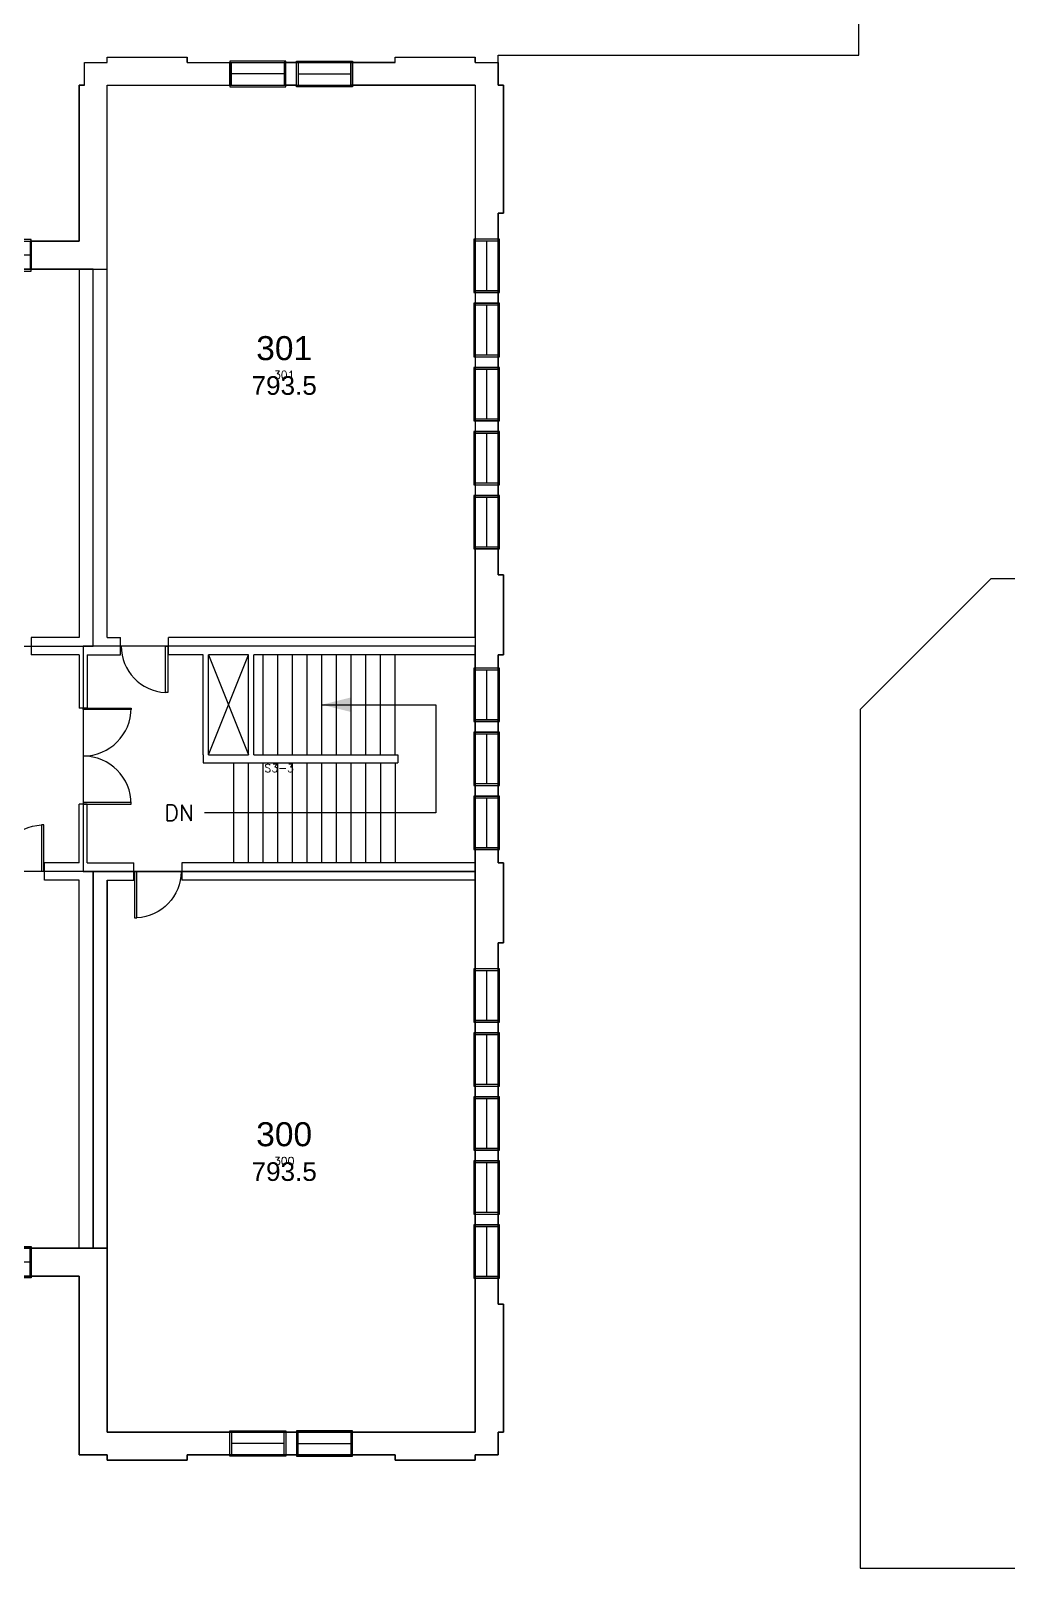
# Model space of a CAD drawing. Header units: inches. Extents: x -13030 to 12419, y -17984 to 4650.
# Drawn here: x -10908 to -10176, y -17813 to -16660 of the extents above; entities that cross this region are included whole.
import ezdxf
from ezdxf.enums import TextEntityAlignment as Align

# ---------------------------------------------------------------- set-up
doc = ezdxf.new("R2010")
doc.units = ezdxf.units.IN
doc.header["$LTSCALE"] = 48
doc.header["$MEASUREMENT"] = 0
doc.layers.get('0').update_dxf_attribs({"linetype": 'CONTINUOUS'})
for name, color, linetype in [('A-DOOR', 30, 'CONTINUOUS'), ('A-FLOR-STRS', 30, 'CONTINUOUS'), ('A-WALLS', 1, 'CONTINUOUS'), ('A-WIN', 30, 'CONTINUOUS'), ('CAFM_BLDG_OTLN', 41, 'CONTINUOUS'), ('CAFM_Gross', 200, 'CONTINUOUS'), ('CAFM_ID', 8, 'CONTINUOUS'), ('CAFM_MeasuredGross', 50, 'CONTINUOUS'), ('CAFM_SPACE', 5, 'CONTINUOUS'), ('CAFM_Space_Label', 7, 'CONTINUOUS')]:
    doc.layers.add(name, color=color, linetype=linetype)
doc.styles.add('CAFM-TXT', font='txt.shx', dxfattribs={"height": 6})
doc.styles.add('ROMANS', font='ROMANS.shx')

# ---------------------------------------------------------------- blocks, each defined once
blk = doc.blocks.new('WN1')
for p, q in [((0, -0.5625), (0, 0.5625)), ((0, 0.5625), (1, 0.5625)), ((1, 0.5625), (1, -0.5625)), ((0, 0.5), (0.03125, 0.5)), ((0.03125, 0.5), (0.03125, -0.5)), ((1, 0.5), (0.96875, 0.5)), ((0.96875, -0.5), (0.96875, 0.5)), ((0.03125, 0), (0.96875, 0)), ((0, -0.5), (0.03125, -0.5)), ((1, -0.5), (0.96875, -0.5)), ((1, -0.5625), (0, -0.5625))]:
    blk.add_line(p, q)
blk = doc.blocks.new('DR-S90')
for p, q in [((0.015, 0.005), (0.015, 0.97)), ((0.015, 0.97), (0.062, 0.97)), ((0.062, 0.97), (0.062, 0.005)), ((0.062, 0.005), (0.015, 0.005))]:
    blk.add_line(p, q)
blk.add_arc((0.015, 0), 0.97, 360, 87.217)
blk = doc.blocks.new('DR-DOUB')
for p, q in [((0, 0.5), (0.015625, 0.5)), ((0, 0), (0, 0.5)), ((0.015625, 0.5), (0.015625, 0)), ((1, 0.5), (0.984375, 0.5)), ((0.984375, 0.5), (0.984375, 0)), ((1, 0), (1, 0.5)), ((0.015625, 0), (0, 0)), ((0.984375, 0), (1, 0))]:
    blk.add_line(p, q)
for centre, start, end in [((0, 0), 0, 90), ((1, 0), 90, 180)]:
    blk.add_arc(centre, 0.5, start, end)
blk = doc.blocks.new('LEADARR2')
blk.add_solid([(0, 0), (1, 0.25), (1, -0.25)])

msp = doc.modelspace()

# ---------------------------------------------------------------- linework, layer by layer
at = {"layer": 'A-FLOR-STRS'}
for p, q in [((-10775.1, -17202.8), (-10745.1, -17127.8)), ((-10775.1, -17127.8), (-10745.1, -17202.8)), ((-10734.1, -17202.8), (-10734.1, -17127.8)), ((-10723.1, -17202.8), (-10723.1, -17127.8)), ((-10712.1, -17202.8), (-10712.1, -17127.8)), ((-10701.1, -17202.8), (-10701.1, -17127.8)), ((-10690.1, -17202.8), (-10690.1, -17127.8)), ((-10679.1, -17202.8), (-10679.1, -17127.8)), ((-10668.1, -17202.8), (-10668.1, -17127.8)), ((-10657.1, -17202.8), (-10657.1, -17127.8)), ((-10646.1, -17202.8), (-10646.1, -17127.8)), ((-10635.1, -17202.8), (-10635.1, -17127.8)), ((-10690.1, -17165.3), (-10604.8, -17165.3)), ((-10604.8, -17165.3), (-10604.8, -17246.3)), ((-10756.1, -17283.8), (-10756.1, -17208.8)), ((-10745.1, -17283.8), (-10745.1, -17208.8)), ((-10734.1, -17283.8), (-10734.1, -17208.8)), ((-10723.1, -17283.8), (-10723.1, -17208.8)), ((-10712.1, -17283.8), (-10712.1, -17208.8)), ((-10701.1, -17283.8), (-10701.1, -17208.8)), ((-10690.1, -17283.8), (-10690.1, -17208.8)), ((-10679.1, -17283.8), (-10679.1, -17208.8)), ((-10668.1, -17283.8), (-10668.1, -17208.8)), ((-10657.1, -17283.8), (-10657.1, -17208.8)), ((-10646.1, -17208.8), (-10646.1, -17283.8)), ((-10635.1, -17208.8), (-10635.1, -17283.8)), ((-10604.8, -17246.3), (-10778.1, -17246.3))]:
    msp.add_line(p, q, dxfattribs=at)
at = {"layer": 'A-WALLS'}
for p, q in [((-10851.1, -16683.8), (-10851.1, -16679.8)), ((-10851.1, -16679.8), (-10791.1, -16679.8)), ((-10791.1, -16683.8), (-10791.1, -16679.8)), ((-10635.1, -16679.8), (-10575.1, -16679.8)), ((-10635.1, -16683.8), (-10635.1, -16679.8)), ((-10575.1, -16683.8), (-10575.1, -16679.8)), ((-10868.1, -16700.8), (-10868.1, -16683.8)), ((-10868.1, -16683.8), (-10851.1, -16683.8)), ((-10791.1, -16683.8), (-10759.1, -16683.8)), ((-10759.1, -16700.8), (-10759.1, -16683.8)), ((-10717.1, -16700.8), (-10717.1, -16683.8)), ((-10709.1, -16683.8), (-10717.1, -16683.8)), ((-10709.1, -16700.8), (-10709.1, -16683.8)), ((-10635.1, -16683.8), (-10667.1, -16683.8)), ((-10667.1, -16700.8), (-10667.1, -16683.8)), ((-10575.1, -16683.8), (-10558.1, -16683.8)), ((-10558.1, -16700.8), (-10558.1, -16683.8)), ((-10872.1, -16700.8), (-10872.1, -16817.8)), ((-10868.1, -16700.8), (-10872.1, -16700.8)), ((-10851.1, -17114.8), (-10851.1, -16700.8)), ((-10851.1, -16700.8), (-10759.1, -16700.8)), ((-10709.1, -16700.8), (-10717.1, -16700.8)), ((-10575.1, -16700.8), (-10667.1, -16700.8)), ((-10575.1, -16700.8), (-10575.1, -16816.3)), ((-10558.1, -16700.8), (-10554.1, -16700.8)), ((-10554.1, -16700.8), (-10554.1, -16796.8)), ((-10558.1, -16796.8), (-10554.1, -16796.8)), ((-10558.1, -16796.8), (-10558.1, -16816.3)), ((-10908.1, -16817.8), (-10908.1, -16838.8)), ((-10872.1, -16817.8), (-10908.1, -16817.8)), ((-10558.1, -16816.3), (-10575.1, -16816.3)), ((-10872.1, -16838.8), (-10908.1, -16838.8)), ((-10872.1, -16838.8), (-10872.1, -17114.8)), ((-10558.1, -16856.3), (-10575.1, -16856.3)), ((-10575.1, -16856.3), (-10575.1, -16864.3)), ((-10558.1, -16856.3), (-10558.1, -16864.3)), ((-10558.1, -16864.3), (-10575.1, -16864.3)), ((-10575.1, -16864.3), (-10558.1, -16864.3)), ((-10575.1, -16904.3), (-10558.1, -16904.3)), ((-10575.1, -16904.3), (-10575.1, -16912.3)), ((-10575.1, -16912.3), (-10558.1, -16912.3)), ((-10558.1, -16912.3), (-10575.1, -16912.3)), ((-10558.1, -16904.3), (-10558.1, -16912.3)), ((-10558.1, -16952.3), (-10575.1, -16952.3)), ((-10575.1, -16952.3), (-10575.1, -16960.3)), ((-10558.1, -16960.3), (-10575.1, -16960.3)), ((-10575.1, -16960.3), (-10558.1, -16960.3)), ((-10558.1, -16952.3), (-10558.1, -16960.3)), ((-10575.1, -17000.3), (-10558.1, -17000.3)), ((-10575.1, -17000.3), (-10575.1, -17008.3)), ((-10558.1, -17000.3), (-10558.1, -17008.3)), ((-10575.1, -17008.3), (-10558.1, -17008.3)), ((-10558.1, -17008.3), (-10575.1, -17008.3)), ((-10575.1, -17114.8), (-10575.1, -17048.3)), ((-10558.1, -17048.3), (-10575.1, -17048.3)), ((-10558.1, -17067.8), (-10558.1, -17048.3)), ((-10558.1, -17067.8), (-10554.1, -17067.8)), ((-10554.1, -17067.8), (-10554.1, -17127.8)), ((-10872.1, -17114.8), (-10908.1, -17114.8)), ((-10908.1, -17114.8), (-10908.1, -17127.8)), ((-10851.1, -17114.8), (-10841.1, -17114.8)), ((-10841.1, -17127.8), (-10841.1, -17114.8)), ((-10575.1, -17114.8), (-10805.1, -17114.8)), ((-10805.1, -17127.8), (-10805.1, -17114.8)), ((-10872.1, -17127.8), (-10908.1, -17127.8)), ((-10872.1, -17127.8), (-10872.1, -17167.8)), ((-10866.1, -17127.8), (-10866.1, -17167.8)), ((-10866.1, -17127.8), (-10841.1, -17127.8)), ((-10779.1, -17127.8), (-10805.1, -17127.8)), ((-10779.1, -17202.8), (-10779.1, -17127.8)), ((-10775.1, -17202.8), (-10775.1, -17127.8)), ((-10745.1, -17127.8), (-10775.1, -17127.8)), ((-10745.1, -17202.8), (-10745.1, -17127.8)), ((-10575.1, -17127.8), (-10741.1, -17127.8)), ((-10741.1, -17202.8), (-10741.1, -17127.8)), ((-10575.1, -17127.8), (-10575.1, -17137.8)), ((-10558.1, -17127.8), (-10554.1, -17127.8)), ((-10558.1, -17127.8), (-10558.1, -17137.8)), ((-10558.1, -17137.8), (-10575.1, -17137.8)), ((-10866.1, -17167.8), (-10872.1, -17167.8)), ((-10575.1, -17177.8), (-10575.1, -17185.8)), ((-10558.1, -17177.8), (-10575.1, -17177.8)), ((-10558.1, -17177.8), (-10558.1, -17185.8)), ((-10575.1, -17185.8), (-10558.1, -17185.8)), ((-10558.1, -17185.8), (-10575.1, -17185.8)), ((-10779.1, -17202.8), (-10779.1, -17208.8)), ((-10779.1, -17208.8), (-10633.1, -17208.8)), ((-10775.1, -17202.8), (-10745.1, -17202.8)), ((-10741.1, -17202.8), (-10633.1, -17202.8)), ((-10633.1, -17202.8), (-10633.1, -17208.8)), ((-10575.1, -17225.8), (-10575.1, -17233.8)), ((-10575.1, -17225.8), (-10558.1, -17225.8)), ((-10558.1, -17233.8), (-10575.1, -17233.8)), ((-10575.1, -17233.8), (-10558.1, -17233.8)), ((-10558.1, -17225.8), (-10558.1, -17233.8)), ((-10872.1, -17283.8), (-10872.1, -17239.8)), ((-10866.1, -17239.8), (-10872.1, -17239.8)), ((-10866.1, -17283.8), (-10866.1, -17239.8)), ((-10575.1, -17283.8), (-10575.1, -17273.8)), ((-10558.1, -17273.8), (-10575.1, -17273.8)), ((-10558.1, -17283.8), (-10558.1, -17273.8)), ((-10872.1, -17283.8), (-10898.1, -17283.8)), ((-10898.1, -17296.8), (-10898.1, -17283.8)), ((-10866.1, -17283.8), (-10831.1, -17283.8)), ((-10831.1, -17296.8), (-10831.1, -17283.8)), ((-10575.1, -17283.8), (-10795.1, -17283.8)), ((-10795.1, -17283.8), (-10795.1, -17296.8)), ((-10558.1, -17283.8), (-10554.1, -17283.8)), ((-10554.1, -17283.8), (-10554.1, -17343.8)), ((-10872.1, -17296.8), (-10898.1, -17296.8)), ((-10872.1, -17572.8), (-10872.1, -17296.8)), ((-10851.1, -17296.8), (-10831.1, -17296.8)), ((-10851.1, -17296.8), (-10851.1, -17710.8)), ((-10851.1, -17589.8), (-10851.1, -17296.8)), ((-10575.1, -17296.8), (-10795.1, -17296.8)), ((-10575.1, -17296.8), (-10575.1, -17363.3)), ((-10558.1, -17343.8), (-10554.1, -17343.8)), ((-10558.1, -17343.8), (-10558.1, -17363.3)), ((-10558.1, -17363.3), (-10575.1, -17363.3)), ((-10575.1, -17403.3), (-10575.1, -17411.3)), ((-10558.1, -17403.3), (-10575.1, -17403.3)), ((-10558.1, -17403.3), (-10558.1, -17411.3)), ((-10575.1, -17411.3), (-10558.1, -17411.3)), ((-10558.1, -17411.3), (-10575.1, -17411.3)), ((-10575.1, -17451.3), (-10575.1, -17459.3)), ((-10575.1, -17451.3), (-10558.1, -17451.3)), ((-10558.1, -17451.3), (-10558.1, -17459.3)), ((-10558.1, -17459.3), (-10575.1, -17459.3)), ((-10575.1, -17459.3), (-10558.1, -17459.3)), ((-10575.1, -17499.3), (-10575.1, -17507.3)), ((-10558.1, -17499.3), (-10575.1, -17499.3)), ((-10558.1, -17499.3), (-10558.1, -17507.3)), ((-10575.1, -17507.3), (-10558.1, -17507.3)), ((-10558.1, -17507.3), (-10575.1, -17507.3)), ((-10575.1, -17547.3), (-10575.1, -17555.3)), ((-10575.1, -17547.3), (-10558.1, -17547.3)), ((-10558.1, -17547.3), (-10558.1, -17555.3)), ((-10558.1, -17555.3), (-10575.1, -17555.3)), ((-10575.1, -17555.3), (-10558.1, -17555.3)), ((-10872.1, -17572.8), (-10908.1, -17572.8)), ((-10908.1, -17593.8), (-10908.1, -17572.8)), ((-10872.1, -17593.8), (-10908.1, -17593.8)), ((-10872.1, -17593.8), (-10872.1, -17727.8)), ((-10575.1, -17710.8), (-10575.1, -17595.3)), ((-10558.1, -17595.3), (-10575.1, -17595.3)), ((-10558.1, -17614.8), (-10558.1, -17595.3)), ((-10558.1, -17614.8), (-10554.1, -17614.8)), ((-10554.1, -17614.8), (-10554.1, -17710.8)), ((-10851.1, -17710.8), (-10759.1, -17710.8)), ((-10759.1, -17727.8), (-10759.1, -17710.8)), ((-10717.1, -17710.8), (-10709.1, -17710.8)), ((-10717.1, -17710.8), (-10717.1, -17727.8)), ((-10709.1, -17710.8), (-10709.1, -17727.8)), ((-10575.1, -17710.8), (-10667.1, -17710.8)), ((-10667.1, -17727.8), (-10667.1, -17710.8)), ((-10558.1, -17710.8), (-10554.1, -17710.8)), ((-10558.1, -17710.8), (-10558.1, -17727.8)), ((-10872.1, -17727.8), (-10851.1, -17727.8)), ((-10851.1, -17727.8), (-10851.1, -17731.8)), ((-10851.1, -17731.8), (-10791.1, -17731.8)), ((-10791.1, -17727.8), (-10791.1, -17731.8)), ((-10791.1, -17727.8), (-10759.1, -17727.8)), ((-10717.1, -17727.8), (-10709.1, -17727.8)), ((-10635.1, -17727.8), (-10667.1, -17727.8)), ((-10635.1, -17727.8), (-10635.1, -17731.8)), ((-10635.1, -17731.8), (-10575.1, -17731.8)), ((-10575.1, -17727.8), (-10575.1, -17731.8)), ((-10575.1, -17727.8), (-10558.1, -17727.8))]:
    msp.add_line(p, q, dxfattribs=at)
at = {"layer": 'CAFM_BLDG_OTLN'}
for points in [[(-10968.1, -17593.8), (-10872.1, -17593.8), (-10872.1, -17727.8), (-10851.1, -17727.8), (-10851.1, -17731.8), (-10791.1, -17731.8), (-10791.1, -17727.8), (-10635.1, -17727.8), (-10635.1, -17731.8), (-10575.1, -17731.8), (-10575.1, -17727.8), (-10558.1, -17727.8), (-10558.1, -17710.8), (-10554.1, -17710.8), (-10554.1, -17614.8), (-10558.1, -17614.8), (-10558.1, -17343.8), (-10554.1, -17343.8), (-10554.1, -17283.8), (-10558.1, -17283.8), (-10558.1, -17127.8), (-10554.1, -17127.8), (-10554.1, -17067.8), (-10558.1, -17067.8), (-10558.1, -16796.8), (-10554.1, -16796.8), (-10554.1, -16700.8), (-10558.1, -16700.8), (-10558.1, -16678.3), (-10287.6, -16678.3), (-10287.6, -15928.7)], [(-10045.6, -17070.9), (-10188.6, -17070.9), (-10286.6, -17168.9), (-10286.6, -17812.9), (-9559.4, -17812.9)]]:
    msp.add_lwpolyline(points, dxfattribs=at)
at = {"layer": 'CAFM_Gross'}
msp.add_lwpolyline([(-10968.1, -16817.8), (-10872.1, -16817.8), (-10872.1, -16700.8), (-10868.1, -16700.8), (-10868.1, -16683.8), (-10851.1, -16683.8), (-10851.1, -16679.8), (-10791.1, -16679.8), (-10791.1, -16683.8), (-10635.1, -16683.8), (-10635.1, -16679.8), (-10575.1, -16679.8), (-10575.1, -16683.8), (-10558.1, -16683.8), (-10558.1, -16700.8), (-10554.1, -16700.8), (-10554.1, -16796.8), (-10558.1, -16796.8), (-10558.1, -17067.8), (-10554.1, -17067.8), (-10554.1, -17127.8), (-10558.1, -17127.8), (-10558.1, -17283.8), (-10554.1, -17283.8), (-10554.1, -17343.8), (-10558.1, -17343.8), (-10558.1, -17614.8), (-10554.1, -17614.8), (-10554.1, -17710.8), (-10558.1, -17710.8), (-10558.1, -17727.8), (-10575.1, -17727.8), (-10575.1, -17731.8), (-10635.1, -17731.8), (-10635.1, -17727.8), (-10791.1, -17727.8), (-10791.1, -17731.8), (-10851.1, -17731.8), (-10851.1, -17727.8), (-10872.1, -17727.8), (-10872.1, -17593.8), (-10968.1, -17593.8)], dxfattribs=at)
at = {"layer": 'CAFM_MeasuredGross'}
msp.add_lwpolyline([(-11987.1, -16838.8), (-10851.1, -16838.8), (-10851.1, -16700.8), (-10575.1, -16700.8), (-10575.1, -17710.8), (-10851.1, -17710.8), (-10851.1, -17572.8), (-11987.1, -17572.8), (-11987.1, -17710.8), (-12263.1, -17710.8), (-12263.1, -16700.8), (-11987.1, -16700.8)], close=True, dxfattribs=at)
at = {"layer": 'CAFM_SPACE'}
for points in [[(-10861.6, -16838.8), (-10851.1, -16838.8), (-10851.1, -16700.8), (-10575.1, -16700.8), (-10575.1, -17121.3), (-10861.6, -17121.3)], [(-10861.6, -17121.3), (-10861.6, -16838.8), (-11328.6, -16838.8), (-11328.6, -17121.3)], [(-10869.1, -17121.3), (-10869.1, -17290.3), (-11962.1, -17290.3), (-11962.1, -17121.3)], [(-10869.1, -17290.3), (-10575.1, -17290.3), (-10575.1, -17121.3), (-10869.1, -17121.3)], [(-11254.1, -17290.3), (-11254.1, -17572.8), (-10861.6, -17572.8), (-10861.6, -17290.3)], [(-10575.1, -17290.3), (-10861.6, -17290.3), (-10861.6, -17572.8), (-10851.1, -17572.8), (-10851.1, -17710.8), (-10575.1, -17710.8)]]:
    msp.add_lwpolyline(points, close=True, dxfattribs=at)

# ---------------------------------------------------------------- block references
at = {"layer": 'A-DOOR', "yscale": -36}
for p, xscale in [((-10805.1, -17121.3), -36), ((-10831.1, -17290.3), 36)]:
    msp.add_blockref('DR-S90', p, dxfattribs=dict(at, xscale=xscale))
at = {"layer": 'A-DOOR'}
for name, p, xscale, yscale, rotation in [('DR-DOUB', (-10869.1, -17167.8), -72, -72, 90), ('DR-S90', (-10898.1, -17290.3), 36, -36, 179.9999999999997)]:
    msp.add_blockref(name, p, dxfattribs=dict(at, xscale=xscale, yscale=yscale, rotation=rotation))
at = {"layer": 'A-FLOR-STRS', "xscale": 21.6, "yscale": 21.6, "zscale": 21.6}
msp.add_blockref('LEADARR2', (-10690.1, -17165.3), dxfattribs=at)
at = {"layer": 'A-WIN'}
for p, xscale, yscale in [((-10717.1, -16692.3), -42, 17.00000000000045), ((-10709.1, -16692.3), 42, 17.00000000000045), ((-10908.1, -16828.3), -24, 21.00000000000112)]:
    msp.add_blockref('WN1', p, dxfattribs=dict(at, xscale=xscale, yscale=yscale))
for p, xscale, yscale, rotation in [((-10566.6, -16816.3), -40, 17.00000000000091, 90), ((-10566.6, -16864.3), -40, 17.00000000000091, 90), ((-10566.6, -16912.3), -40, 17.00000000000091, 90), ((-10566.6, -16960.3), -40, 17.00000000000091, 90), ((-10566.6, -17008.3), -40, 17.00000000000091, 90), ((-10566.6, -17137.8), -40, 17.00000000000091, 90), ((-10566.6, -17185.8), -40, 17.00000000000091, 90), ((-10566.6, -17233.8), -40, 17.00000000000091, 90), ((-10566.6, -17363.3), -40, 17.00000000000091, 90), ((-10566.6, -17411.3), -40, 17.00000000000091, 90), ((-10566.6, -17459.3), -40, 17.00000000000091, 90), ((-10566.6, -17507.3), -40, 17.00000000000091, 90), ((-10566.6, -17555.3), -40, 17.00000000000091, 90), ((-10908.1, -17583.3), 24, 21.00000000000112, 179.9999999999998), ((-10717.1, -17719.3), 42, 17.00000000000079, 179.9999999999996), ((-10709.1, -17719.3), -42, 17.00000000000045, 180)]:
    msp.add_blockref('WN1', p, dxfattribs=dict(at, xscale=xscale, yscale=yscale, rotation=rotation))

# ---------------------------------------------------------------- texts
at = {"layer": 'A-FLOR-STRS', "style": 'ROMANS'}
msp.add_text('DN', height=12, dxfattribs=at).set_placement((-10808.1, -17252.3))
at = {"layer": 'CAFM_ID', "style": 'CAFM-TXT'}
for s, p in [('301', (-10718.4, -16921)), ('S3-3', (-10722.1, -17215.8)), ('300', (-10718.4, -17510.5))]:
    msp.add_text(s, height=6, dxfattribs=at).set_placement(p, align=Align.CENTER)
at = {"layer": 'CAFM_Space_Label', "color": 7, "char_height": 0.2, "attachment_point": 5}
for s, insert in [('{\\fArial.ttf;\\H18;301}{\\fArial.ttf;\\H14;\\P793.5}', (-10718.4, -16911)), ('{\\fArial.ttf;\\H18;300}{\\fArial.ttf;\\H14;\\P793.5}', (-10718.4, -17500.5))]:
    msp.add_mtext(s, dxfattribs=dict(at, insert=insert))

doc.saveas('drawing.dxf')
